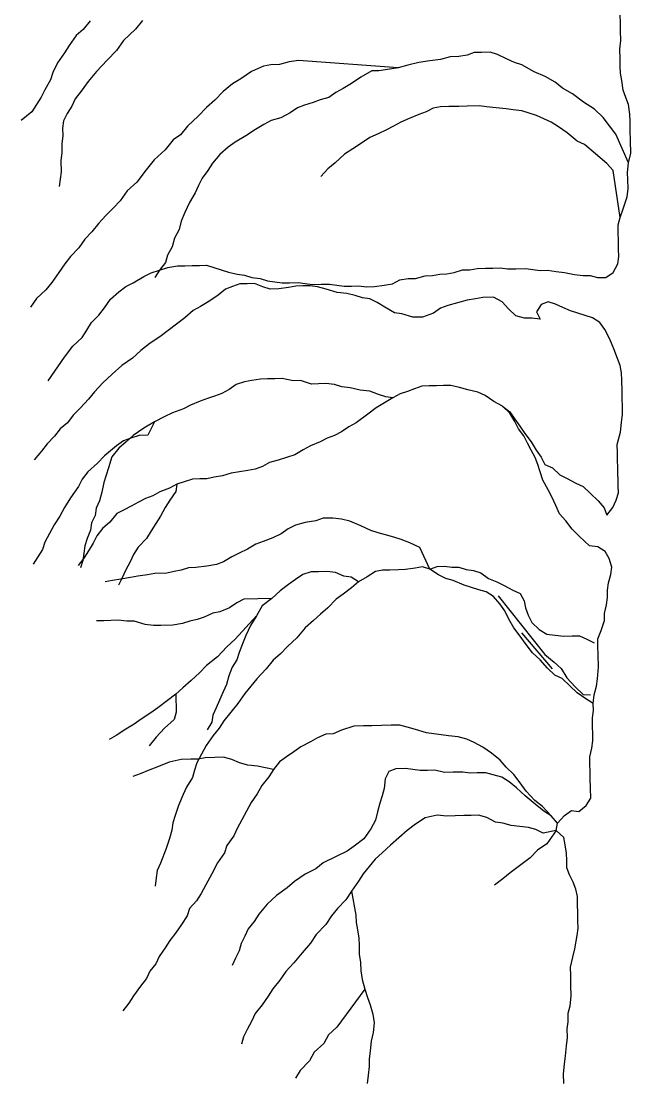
# Model space of a CAD drawing. Header units: metres. Extents: x -2 to 2.7, y 0 to 12.9.
# Drawn here: x -1.958 to 0.289, y 1.97 to 5.877 of the extents above; entities that cross this region are included whole.
import ezdxf

# ---------------------------------------------------------------- set-up
doc = ezdxf.new("R2010")
doc.units = ezdxf.units.M
doc.header["$LTSCALE"] = 0.2

msp = doc.modelspace()

# ---------------------------------------------------------------- linework, layer by layer
for p, q in [((-1.7034, 5.8783), (-1.7294, 5.8464)), ((-1.5111, 5.8785), (-1.5372, 5.8466)), ((0.2506, 5.8722), (0.25, 5.899)), ((0.2514, 5.8409), (0.2506, 5.8722)), ((-1.7557, 5.8234), (-1.7816, 5.787)), ((-1.7294, 5.8464), (-1.7557, 5.8234)), ((-1.5372, 5.8466), (-1.5809, 5.8053)), ((0.2523, 5.8052), (0.2514, 5.8409)), ((-1.7816, 5.787), (-1.7989, 5.7597)), ((-1.5809, 5.8053), (-1.6068, 5.7689)), ((0.2486, 5.7738), (0.2523, 5.8052)), ((-1.7989, 5.7597), (-1.8248, 5.7233)), ((-1.6068, 5.7689), (-1.6417, 5.7323)), ((-0.3767, 5.7452), (-0.4122, 5.7353)), ((-0.3454, 5.7459), (-0.3767, 5.7452)), ((-0.3143, 5.7511), (-0.3454, 5.7459)), ((-0.2877, 5.7607), (-0.3143, 5.7511)), ((-0.2608, 5.7614), (-0.2877, 5.7607)), ((-0.2296, 5.7621), (-0.2608, 5.7614)), ((-0.2025, 5.7539), (-0.2296, 5.7621)), ((-0.1664, 5.7369), (-0.2025, 5.7539)), ((0.2494, 5.738), (0.2486, 5.7738)), ((-1.8248, 5.7233), (-1.8418, 5.6872)), ((-1.6417, 5.7323), (-1.6809, 5.6911)), ((-1.0644, 5.7105), (-1.1087, 5.6916)), ((-1.0377, 5.7157), (-1.0644, 5.7105)), ((-1.0064, 5.7164), (-1.0377, 5.7157)), ((-0.9709, 5.7262), (-1.0064, 5.7164)), ((-0.9353, 5.7316), (-0.9709, 5.7262)), ((-0.568, 5.7047), (-0.9353, 5.7316)), ((-0.568, 5.7047), (-0.5991, 5.6995)), ((-0.5324, 5.7145), (-0.568, 5.7047)), ((-0.4924, 5.7245), (-0.5324, 5.7145)), ((-0.4523, 5.7299), (-0.4924, 5.7245)), ((-0.4122, 5.7353), (-0.4523, 5.7299)), ((-0.1392, 5.7241), (-0.1664, 5.7369)), ((-0.1122, 5.7158), (-0.1392, 5.7241)), ((-0.0669, 5.6901), (-0.1122, 5.7158)), ((0.2501, 5.7112), (0.2494, 5.738)), ((0.2507, 5.6844), (0.2501, 5.7112)), ((-1.8418, 5.6872), (-1.8501, 5.6601)), ((-1.6809, 5.6911), (-1.7114, 5.6546)), ((-1.1087, 5.6916), (-1.1482, 5.6638)), ((-0.7057, 5.6701), (-0.7409, 5.6469)), ((-0.6661, 5.6934), (-0.7057, 5.6701)), ((-0.6393, 5.6941), (-0.6661, 5.6934)), ((-0.5991, 5.6995), (-0.6393, 5.6941)), ((-0.0262, 5.6732), (-0.0669, 5.6901)), ((0.0101, 5.6517), (-0.0262, 5.6732)), ((0.2559, 5.6577), (0.2507, 5.6844)), ((-1.8501, 5.6601), (-1.8716, 5.6238)), ((-1.7114, 5.6546), (-1.7373, 5.6182)), ((-1.1791, 5.6452), (-1.2142, 5.6175)), ((-1.1482, 5.6638), (-1.1791, 5.6452)), ((-0.7718, 5.6282), (-0.7983, 5.6142)), ((-0.7409, 5.6469), (-0.7718, 5.6282)), ((0.0374, 5.63), (0.0101, 5.6517)), ((0.0737, 5.6086), (0.0374, 5.63)), ((0.2612, 5.6221), (0.2559, 5.6577)), ((-1.8843, 5.5967), (-1.9015, 5.5695)), ((-1.8716, 5.6238), (-1.8843, 5.5967)), ((-1.759, 5.5908), (-1.7717, 5.5637)), ((-1.7373, 5.6182), (-1.759, 5.5908)), ((-1.2142, 5.6175), (-1.2447, 5.5854)), ((-0.8246, 5.5957), (-0.8557, 5.586)), ((-0.7983, 5.6142), (-0.8246, 5.5957)), ((0.1147, 5.5783), (0.0737, 5.6086)), ((0.2708, 5.5955), (0.2612, 5.6221)), ((0.2804, 5.5689), (0.2708, 5.5955)), ((-1.9015, 5.5695), (-1.9188, 5.5422)), ((-1.7717, 5.5637), (-1.789, 5.5364)), ((-1.2753, 5.5579), (-1.3058, 5.5258)), ((-1.2447, 5.5854), (-1.2753, 5.5579)), ((-0.94, 5.5571), (-0.9663, 5.5386)), ((-0.9134, 5.5667), (-0.94, 5.5571)), ((-0.8823, 5.5764), (-0.9134, 5.5667)), ((-0.8557, 5.586), (-0.8823, 5.5764)), ((-0.4392, 5.5558), (-0.4656, 5.5418)), ((-0.4125, 5.561), (-0.4392, 5.5558)), ((-0.3812, 5.5617), (-0.4125, 5.561)), ((-0.3454, 5.5626), (-0.3812, 5.5617)), ((-0.3142, 5.5634), (-0.3454, 5.5626)), ((-0.2695, 5.5644), (-0.3142, 5.5634)), ((-0.2426, 5.5606), (-0.2695, 5.5644)), ((-0.2067, 5.557), (-0.2426, 5.5606)), ((-0.1708, 5.5534), (-0.2067, 5.557)), ((-0.1439, 5.5496), (-0.1708, 5.5534)), ((-0.1125, 5.5459), (-0.1439, 5.5496)), ((0.1556, 5.5524), (0.1147, 5.5783)), ((0.1876, 5.5219), (0.1556, 5.5524)), ((0.2857, 5.5332), (0.2804, 5.5689)), ((-1.9188, 5.5422), (-1.9582, 5.51)), ((-1.8017, 5.5093), (-1.8055, 5.4824)), ((-1.789, 5.5364), (-1.8017, 5.5093)), ((-1.3058, 5.5258), (-1.3452, 5.4891)), ((-1.0372, 5.51), (-1.0637, 5.4959)), ((-1.0016, 5.5198), (-1.0372, 5.51)), ((-0.9663, 5.5386), (-1.0016, 5.5198)), ((-0.5277, 5.5179), (-0.5586, 5.5038)), ((-0.4922, 5.5322), (-0.5277, 5.5179)), ((-0.4656, 5.5418), (-0.4922, 5.5322)), ((-0.0855, 5.5376), (-0.1125, 5.5459)), ((-0.0585, 5.5293), (-0.0855, 5.5376)), ((-0.0313, 5.5166), (-0.0585, 5.5293)), ((-0.0042, 5.5038), (-0.0313, 5.5166)), ((0.2107, 5.4912), (0.1876, 5.5219)), ((0.2864, 5.5064), (0.2857, 5.5332)), ((-1.8055, 5.4824), (-1.8049, 5.4556)), ((-1.3452, 5.4891), (-1.3712, 5.4572)), ((-1.0945, 5.4773), (-1.1297, 5.4541)), ((-1.0637, 5.4959), (-1.0945, 5.4773)), ((-0.6116, 5.4756), (-0.6425, 5.4615)), ((-0.5851, 5.4897), (-0.6116, 5.4756)), ((-0.5586, 5.5038), (-0.5851, 5.4897)), ((0.023, 5.4866), (-0.0042, 5.5038)), ((0.0549, 5.465), (0.023, 5.4866)), ((0.2338, 5.4604), (0.2107, 5.4912)), ((0.2871, 5.4751), (0.2864, 5.5064)), ((0.2881, 5.4349), (0.2871, 5.4751)), ((-1.8049, 5.4556), (-1.8086, 5.4242)), ((-1.3976, 5.4386), (-1.428, 5.4021)), ((-1.3712, 5.4572), (-1.3976, 5.4386)), ((-1.1694, 5.4308), (-1.1958, 5.4123)), ((-1.1297, 5.4541), (-1.1694, 5.4308)), ((-0.6735, 5.4473), (-0.6999, 5.4288)), ((-0.6425, 5.4615), (-0.6735, 5.4473)), ((0.0914, 5.4346), (0.0549, 5.465)), ((0.1185, 5.4219), (0.0914, 5.4346)), ((0.2811, 5.3543), (0.2338, 5.4604)), ((0.2892, 5.3902), (0.2881, 5.4349)), ((-1.8078, 5.3929), (-1.8115, 5.3615)), ((-1.8086, 5.4242), (-1.8078, 5.3929)), ((-1.428, 5.4021), (-1.4674, 5.3654)), ((-1.1958, 5.4123), (-1.2264, 5.3847)), ((-0.7351, 5.4056), (-0.7659, 5.3869)), ((-0.6999, 5.4288), (-0.7351, 5.4056)), ((0.1596, 5.3871), (0.1185, 5.4219)), ((-1.8115, 5.3615), (-1.8106, 5.3213)), ((-1.4674, 5.3654), (-1.4978, 5.3289)), ((-1.2524, 5.3528), (-1.2697, 5.3255)), ((-1.2264, 5.3847), (-1.2524, 5.3528)), ((-0.8009, 5.3548), (-0.8272, 5.3318)), ((-0.7659, 5.3869), (-0.8009, 5.3548)), ((0.2007, 5.3523), (0.1596, 5.3871)), ((0.2237, 5.3261), (0.2007, 5.3523)), ((0.2775, 5.3184), (0.2811, 5.3543)), ((0.2811, 5.3543), (0.2892, 5.3902)), ((-1.8106, 5.3213), (-1.8144, 5.2944)), ((-1.4978, 5.3289), (-1.5324, 5.2833)), ((-1.2697, 5.3255), (-1.2913, 5.2982)), ((-0.8272, 5.3318), (-0.8533, 5.3043)), ((0.2503, 5.1523), (0.2237, 5.3261)), ((0.2782, 5.2916), (0.2775, 5.3184)), ((-1.8144, 5.2944), (-1.8182, 5.2675)), ((-1.5324, 5.2833), (-1.5674, 5.2512)), ((-1.2913, 5.2982), (-1.3041, 5.271)), ((0.2789, 5.2603), (0.2782, 5.2916)), ((-1.5674, 5.2512), (-1.5934, 5.2148)), ((-1.3169, 5.2439), (-1.3383, 5.2076)), ((-1.3041, 5.271), (-1.3169, 5.2439)), ((0.2752, 5.2289), (0.2789, 5.2603)), ((-1.5934, 5.2148), (-1.6195, 5.1873)), ((-1.3383, 5.2076), (-1.3553, 5.1714)), ((0.2628, 5.1884), (0.2752, 5.2289)), ((-1.6457, 5.1599), (-1.6718, 5.1324)), ((-1.6195, 5.1873), (-1.6457, 5.1599)), ((-1.3553, 5.1714), (-1.368, 5.1398)), ((0.2503, 5.1523), (0.2628, 5.1884)), ((-1.6718, 5.1324), (-1.6979, 5.1005)), ((-1.368, 5.1398), (-1.3762, 5.1083)), ((0.242, 5.1253), (0.2503, 5.1523)), ((0.2426, 5.0985), (0.242, 5.1253)), ((-1.6979, 5.1005), (-1.724, 5.073)), ((-1.3762, 5.1083), (-1.3933, 5.0766)), ((0.2434, 5.0672), (0.2426, 5.0985)), ((-1.7456, 5.0412), (-1.7761, 5.0092)), ((-1.724, 5.073), (-1.7456, 5.0412)), ((-1.4014, 5.0451), (-1.4186, 5.0134)), ((-1.3933, 5.0766), (-1.4014, 5.0451)), ((0.2441, 5.0359), (0.2434, 5.0672)), ((-1.7761, 5.0092), (-1.7978, 4.9818)), ((-1.4186, 5.0134), (-1.4268, 4.9864)), ((0.241, 4.9822), (0.2448, 5.0091)), ((0.2448, 5.0091), (0.2441, 5.0359)), ((-1.7978, 4.9818), (-1.8194, 4.95)), ((-1.4268, 4.9864), (-1.4485, 4.959)), ((-1.4485, 4.959), (-1.4175, 4.9687)), ((-1.4175, 4.9687), (-1.3818, 4.974)), ((-1.3818, 4.974), (-1.355, 4.9747)), ((-1.355, 4.9747), (-1.3282, 4.9753)), ((-1.3282, 4.9753), (-1.3014, 4.976)), ((-1.3014, 4.976), (-1.2746, 4.9766)), ((-1.2746, 4.9766), (-1.2476, 4.9684)), ((-1.2476, 4.9684), (-1.2205, 4.9601)), ((-0.304, 4.96), (-0.2772, 4.9651)), ((-0.2772, 4.9651), (-0.246, 4.9659)), ((-0.246, 4.9659), (-0.2192, 4.9665)), ((-0.2192, 4.9665), (-0.1923, 4.9672)), ((-0.1923, 4.9672), (-0.1654, 4.9634)), ((-0.1654, 4.9634), (-0.1342, 4.9641)), ((-0.1342, 4.9641), (-0.0984, 4.965)), ((-0.0984, 4.965), (-0.0715, 4.9612)), ((0.2239, 4.9505), (0.241, 4.9822)), ((-1.8194, 4.95), (-1.8454, 4.9136)), ((-1.5458, 4.9119), (-1.5061, 4.9352)), ((-1.5061, 4.9352), (-1.4796, 4.9493)), ((-1.4796, 4.9493), (-1.4485, 4.959)), ((-1.4485, 4.959), (-1.4658, 4.9318)), ((-1.2205, 4.9601), (-1.1935, 4.9518)), ((-1.1935, 4.9518), (-1.162, 4.9436)), ((-1.162, 4.9436), (-1.1351, 4.9398)), ((-1.1351, 4.9398), (-1.1081, 4.9315)), ((-1.1081, 4.9315), (-1.0767, 4.9278)), ((-1.0767, 4.9278), (-1.0496, 4.9195)), ((-0.5624, 4.9224), (-0.5312, 4.9277)), ((-0.5312, 4.9277), (-0.5044, 4.9283)), ((-0.5044, 4.9283), (-0.4689, 4.9381)), ((-0.4689, 4.9381), (-0.442, 4.9388)), ((-0.442, 4.9388), (-0.4153, 4.9439)), ((-0.4153, 4.9439), (-0.3885, 4.9445)), ((-0.3885, 4.9445), (-0.3618, 4.9497)), ((-0.3618, 4.9497), (-0.3308, 4.9594)), ((-0.3308, 4.9594), (-0.304, 4.96)), ((-0.0715, 4.9612), (-0.0446, 4.9574)), ((-0.0446, 4.9574), (-0.0178, 4.958)), ((-0.0178, 4.958), (0.0136, 4.9543)), ((0.0136, 4.9543), (0.045, 4.9506)), ((0.045, 4.9506), (0.081, 4.9425)), ((0.081, 4.9425), (0.1124, 4.9388)), ((0.1124, 4.9388), (0.1392, 4.9395)), ((0.1392, 4.9395), (0.1662, 4.9312)), ((0.1662, 4.9312), (0.1975, 4.932)), ((0.1975, 4.932), (0.2239, 4.9505)), ((-1.867, 4.8862), (-1.902, 4.8541)), ((-1.8454, 4.9136), (-1.867, 4.8862)), ((-1.5986, 4.8793), (-1.5722, 4.8979)), ((-1.5722, 4.8979), (-1.5458, 4.9119)), ((-1.2054, 4.8889), (-1.2317, 4.8659)), ((-1.1788, 4.8985), (-1.2054, 4.8889)), ((-1.1522, 4.9081), (-1.1788, 4.8985)), ((-1.1254, 4.9087), (-1.1522, 4.9081)), ((-1.0986, 4.9094), (-1.1254, 4.9087)), ((-1.067, 4.8967), (-1.0986, 4.9094)), ((-1.0399, 4.8885), (-1.067, 4.8967)), ((-1.0496, 4.9195), (-1.0227, 4.9157)), ((-1.0087, 4.8892), (-1.0399, 4.8885)), ((-1.0227, 4.9157), (-0.9958, 4.9119)), ((-0.973, 4.8946), (-1.0087, 4.8892)), ((-0.9958, 4.9119), (-0.969, 4.9125)), ((-0.9463, 4.8997), (-0.973, 4.8946)), ((-0.969, 4.9125), (-0.9377, 4.9133)), ((-0.9195, 4.9003), (-0.9463, 4.8997)), ((-0.9377, 4.9133), (-0.9108, 4.9095)), ((-0.8927, 4.901), (-0.9195, 4.9003)), ((-0.9108, 4.9095), (-0.8839, 4.9057)), ((-0.8658, 4.8972), (-0.8927, 4.901)), ((-0.8839, 4.9057), (-0.8526, 4.9064)), ((-0.8343, 4.889), (-0.8658, 4.8972)), ((-0.8526, 4.9064), (-0.8213, 4.9072)), ((-0.7937, 4.8766), (-0.8343, 4.889)), ((-0.8213, 4.9072), (-0.7944, 4.9034)), ((-0.7944, 4.9034), (-0.7675, 4.8996)), ((-0.7675, 4.8996), (-0.7407, 4.9002)), ((-0.7407, 4.9002), (-0.7139, 4.9009)), ((-0.7139, 4.9009), (-0.6869, 4.897)), ((-0.6869, 4.897), (-0.6557, 4.8978)), ((-0.6557, 4.8978), (-0.62, 4.9031)), ((-0.62, 4.9031), (-0.5888, 4.9084)), ((-0.5888, 4.9084), (-0.5624, 4.9224)), ((-1.902, 4.8541), (-1.9236, 4.8223)), ((-1.6508, 4.8199), (-1.6292, 4.8518)), ((-1.6292, 4.8518), (-1.5986, 4.8793)), ((-1.2317, 4.8659), (-1.2669, 4.8427)), ((-0.7579, 4.873), (-0.7937, 4.8766)), ((-0.7264, 4.8648), (-0.7579, 4.873)), ((-0.6994, 4.8565), (-0.7264, 4.8648)), ((-0.6724, 4.8527), (-0.6994, 4.8565)), ((-0.6453, 4.8399), (-0.6724, 4.8527)), ((-0.3146, 4.848), (-0.3502, 4.8382)), ((-0.2835, 4.8532), (-0.3146, 4.848)), ((-0.2568, 4.8583), (-0.2835, 4.8532)), ((-0.2166, 4.8593), (-0.2568, 4.8583)), ((-0.1848, 4.8422), (-0.2166, 4.8593)), ((-1.6725, 4.7926), (-1.6508, 4.8199)), ((-1.3242, 4.81), (-1.3548, 4.7824)), ((-1.2977, 4.8241), (-1.3242, 4.81)), ((-1.2669, 4.8427), (-1.2977, 4.8241)), ((-0.6181, 4.8227), (-0.6453, 4.8399)), ((-0.5818, 4.8012), (-0.6181, 4.8227)), ((-0.4123, 4.8188), (-0.4387, 4.8002)), ((-0.3857, 4.8284), (-0.4123, 4.8188)), ((-0.3502, 4.8382), (-0.3857, 4.8284)), ((-0.1618, 4.8159), (-0.1848, 4.8422)), ((-0.1344, 4.7898), (-0.1618, 4.8159)), ((-0.0415, 4.8323), (-0.0587, 4.805)), ((-0.0149, 4.8418), (-0.0415, 4.8323)), ((0.0121, 4.8336), (-0.0149, 4.8418)), ((0.0392, 4.8208), (0.0121, 4.8336)), ((0.0664, 4.8081), (0.0392, 4.8208)), ((0.0934, 4.7998), (0.0664, 4.8081)), ((-1.6987, 4.7651), (-1.6725, 4.7926)), ((-1.3548, 4.7824), (-1.3856, 4.7593)), ((-0.5549, 4.7974), (-0.5818, 4.8012)), ((-0.5143, 4.785), (-0.5549, 4.7974)), ((-0.4786, 4.7859), (-0.5143, 4.785)), ((-0.4387, 4.8002), (-0.4786, 4.7859)), ((-0.1029, 4.7816), (-0.1344, 4.7898)), ((-0.0761, 4.7822), (-0.1029, 4.7816)), ((-0.0447, 4.7785), (-0.0761, 4.7822)), ((-0.0587, 4.805), (-0.0447, 4.7785)), ((0.1204, 4.7915), (0.0934, 4.7998)), ((0.1475, 4.7832), (0.1204, 4.7915)), ((0.1747, 4.766), (0.1475, 4.7832)), ((-1.7331, 4.7106), (-1.7159, 4.7379)), ((-1.7159, 4.7379), (-1.6987, 4.7651)), ((-1.4163, 4.7362), (-1.447, 4.7131)), ((-1.3856, 4.7593), (-1.4163, 4.7362)), ((0.1932, 4.7396), (0.1747, 4.766)), ((0.212, 4.7043), (0.1932, 4.7396)), ((-1.7681, 4.6785), (-1.7331, 4.7106)), ((-1.4822, 4.6899), (-1.5173, 4.6622)), ((-1.447, 4.7131), (-1.4822, 4.6899)), ((0.2262, 4.6689), (0.212, 4.7043)), ((-1.7984, 4.6375), (-1.7681, 4.6785)), ((-1.5173, 4.6622), (-1.5479, 4.6347)), ((0.2405, 4.6334), (0.2262, 4.6689)), ((-1.8589, 4.5511), (-1.7984, 4.6375)), ((-1.5479, 4.6347), (-1.5875, 4.6069)), ((0.2501, 4.6069), (0.2405, 4.6334)), ((-1.6225, 4.5747), (-1.6575, 4.5426)), ((-1.5875, 4.6069), (-1.6225, 4.5747)), ((0.2552, 4.5802), (0.2501, 4.6069)), ((0.2559, 4.5533), (0.2552, 4.5802)), ((-1.6575, 4.5426), (-1.688, 4.5105)), ((-1.1655, 4.5367), (-1.1919, 4.5181)), ((-1.1345, 4.5464), (-1.1655, 4.5367)), ((-1.1078, 4.5515), (-1.1345, 4.5464)), ((-1.0766, 4.5567), (-1.1078, 4.5515)), ((-1.0498, 4.5574), (-1.0766, 4.5567)), ((-1.023, 4.558), (-1.0498, 4.5574)), ((-0.9962, 4.5587), (-1.023, 4.558)), ((-0.9557, 4.5507), (-0.9962, 4.5587)), ((-0.9289, 4.5514), (-0.9557, 4.5507)), ((-0.8884, 4.5389), (-0.9289, 4.5514)), ((-0.8616, 4.5396), (-0.8884, 4.5389)), ((-0.8347, 4.5402), (-0.8616, 4.5396)), ((-0.8034, 4.5365), (-0.8347, 4.5402)), ((-0.7763, 4.5282), (-0.8034, 4.5365)), ((-0.4277, 4.5322), (-0.4545, 4.5316)), ((-0.4009, 4.5329), (-0.4277, 4.5322)), ((-0.3741, 4.5335), (-0.4009, 4.5329)), ((-0.3426, 4.5254), (-0.3741, 4.5335)), ((0.2569, 4.5131), (0.2559, 4.5533)), ((-1.688, 4.5105), (-1.7097, 4.4832)), ((-1.245, 4.4945), (-1.2716, 4.4849)), ((-1.2184, 4.5041), (-1.245, 4.4945)), ((-1.1919, 4.5181), (-1.2184, 4.5041)), ((-0.7449, 4.5245), (-0.7763, 4.5282)), ((-0.709, 4.5165), (-0.7449, 4.5245)), ((-0.6731, 4.5129), (-0.709, 4.5165)), ((-0.6415, 4.5002), (-0.6731, 4.5129)), ((-0.6145, 4.4919), (-0.6415, 4.5002)), ((-0.5611, 4.5022), (-0.5876, 4.4881)), ((-0.5345, 4.5118), (-0.5611, 4.5022)), ((-0.5079, 4.5214), (-0.5345, 4.5118)), ((-0.4813, 4.5309), (-0.5079, 4.5214)), ((-0.4545, 4.5316), (-0.4813, 4.5309)), ((-0.3111, 4.5172), (-0.3426, 4.5254)), ((-0.2751, 4.5091), (-0.3111, 4.5172)), ((-0.248, 4.4964), (-0.2751, 4.5091)), ((-0.2161, 4.4748), (-0.248, 4.4964)), ((0.2575, 4.4863), (0.2569, 4.5131)), ((-1.7097, 4.4832), (-1.7402, 4.4511)), ((-1.3336, 4.461), (-1.3601, 4.447)), ((-1.2982, 4.4753), (-1.3336, 4.461)), ((-1.2716, 4.4849), (-1.2982, 4.4753)), ((-0.6184, 4.4695), (-0.6493, 4.4508)), ((-0.5876, 4.4881), (-0.6184, 4.4695)), ((-0.5876, 4.4881), (-0.6145, 4.4919)), ((-0.1844, 4.4577), (-0.2161, 4.4748)), ((-0.1844, 4.4577), (-0.1571, 4.436)), ((-0.157, 4.4315), (-0.1844, 4.4577)), ((0.2583, 4.455), (0.2575, 4.4863)), ((0.2589, 4.4282), (0.2583, 4.455)), ((-1.7664, 4.4237), (-1.7881, 4.3963)), ((-1.7402, 4.4511), (-1.7664, 4.4237)), ((-1.4309, 4.4184), (-1.4662, 4.3997)), ((-1.4, 4.4326), (-1.4309, 4.4184)), ((-1.3601, 4.447), (-1.4, 4.4326)), ((-0.68, 4.4277), (-0.7239, 4.3954)), ((-0.6493, 4.4508), (-0.68, 4.4277)), ((-0.1571, 4.436), (-0.1385, 4.4096)), ((-0.1383, 4.4007), (-0.157, 4.4315)), ((0.2552, 4.3968), (0.2589, 4.4282)), ((-1.7881, 4.3963), (-1.8143, 4.3733)), ((-1.5059, 4.3764), (-1.5455, 4.3486)), ((-1.4662, 4.3997), (-1.5059, 4.3764)), ((-1.4662, 4.3997), (-1.4918, 4.3499)), ((-0.7504, 4.3813), (-0.7768, 4.3628)), ((-0.7239, 4.3954), (-0.7504, 4.3813)), ((-0.1385, 4.4096), (-0.12, 4.3832)), ((-0.1243, 4.3742), (-0.1383, 4.4007)), ((-0.12, 4.3832), (-0.1015, 4.3569)), ((0.2516, 4.361), (0.2552, 4.3968)), ((-1.836, 4.346), (-1.8622, 4.3185)), ((-1.8143, 4.3733), (-1.836, 4.346)), ((-1.5542, 4.3394), (-1.5808, 4.3298)), ((-1.5455, 4.3486), (-1.5717, 4.3256)), ((-1.5231, 4.3491), (-1.5542, 4.3394)), ((-1.4918, 4.3499), (-1.5231, 4.3491)), ((-0.8299, 4.3391), (-0.8563, 4.3251)), ((-0.8033, 4.3487), (-0.8299, 4.3391)), ((-0.7768, 4.3628), (-0.8033, 4.3487)), ((-0.1057, 4.3478), (-0.1243, 4.3742)), ((-0.0917, 4.3213), (-0.1057, 4.3478)), ((-0.1015, 4.3569), (-0.0784, 4.3261)), ((0.2393, 4.316), (0.2516, 4.361)), ((-1.8622, 4.3185), (-1.8839, 4.2912)), ((-1.6072, 4.3113), (-1.651, 4.2745)), ((-1.598, 4.3026), (-1.624, 4.2706)), ((-1.5808, 4.3298), (-1.6072, 4.3113)), ((-1.5717, 4.3256), (-1.598, 4.3026)), ((-0.8918, 4.3108), (-0.9182, 4.2968)), ((-0.8563, 4.3251), (-0.8918, 4.3108)), ((-0.0776, 4.2948), (-0.0917, 4.3213)), ((-0.0784, 4.3261), (-0.0598, 4.2953)), ((0.2401, 4.2847), (0.2393, 4.316)), ((-1.8839, 4.2912), (-1.9099, 4.2592)), ((-1.651, 4.2745), (-1.6771, 4.247)), ((-1.624, 4.2706), (-1.6365, 4.2301)), ((-1.0112, 4.2587), (-1.0423, 4.249)), ((-0.9802, 4.2684), (-1.0112, 4.2587)), ((-0.9491, 4.2781), (-0.9802, 4.2684)), ((-0.9182, 4.2968), (-0.9491, 4.2781)), ((-0.0636, 4.2684), (-0.0776, 4.2948)), ((-0.054, 4.2418), (-0.0636, 4.2684)), ((-0.0598, 4.2953), (-0.0412, 4.2689)), ((-0.0412, 4.2689), (-0.0272, 4.2424)), ((0.2407, 4.2579), (0.2401, 4.2847)), ((-1.6771, 4.247), (-1.7121, 4.2149)), ((-1.6365, 4.2301), (-1.6448, 4.2031)), ((-1.1221, 4.2203), (-1.1532, 4.215)), ((-1.0954, 4.2254), (-1.1221, 4.2203)), ((-1.0688, 4.235), (-1.0954, 4.2254)), ((-1.0423, 4.249), (-1.0688, 4.235)), ((-0.0444, 4.2152), (-0.054, 4.2418)), ((-0.0272, 4.2424), (0, 4.2297)), ((0, 4.2297), (0.0274, 4.2035)), ((0.2414, 4.2311), (0.2407, 4.2579)), ((0.243, 4.164), (0.2414, 4.2311)), ((-1.7338, 4.1875), (-1.7466, 4.1604)), ((-1.7121, 4.2149), (-1.7338, 4.1875)), ((-1.6448, 4.2031), (-1.653, 4.176)), ((-1.327, 4.1885), (-1.358, 4.1788)), ((-1.3001, 4.1891), (-1.327, 4.1885)), ((-1.2733, 4.1898), (-1.3001, 4.1891)), ((-1.2466, 4.1949), (-1.2733, 4.1898)), ((-1.2155, 4.2001), (-1.2466, 4.1949)), ((-1.1844, 4.2098), (-1.2155, 4.2001)), ((-1.1532, 4.215), (-1.1844, 4.2098)), ((-0.0347, 4.1841), (-0.0444, 4.2152)), ((-0.016, 4.1488), (-0.0347, 4.1841)), ((0.0274, 4.2035), (0.0546, 4.1908)), ((0.0546, 4.1908), (0.0863, 4.1736)), ((-1.7466, 4.1604), (-1.7769, 4.1194)), ((-1.653, 4.176), (-1.6611, 4.1401)), ((-1.4111, 4.1551), (-1.4465, 4.1408)), ((-1.3846, 4.1692), (-1.4111, 4.1551)), ((-1.3884, 4.1422), (-1.41, 4.1104)), ((-1.3846, 4.1692), (-1.3884, 4.1422)), ((-1.358, 4.1788), (-1.3846, 4.1692)), ((-0.0019, 4.1223), (-0.016, 4.1488)), ((0.0863, 4.1736), (0.1134, 4.1609)), ((0.1134, 4.1609), (0.1409, 4.1347)), ((0.2437, 4.1372), (0.243, 4.164)), ((-1.7769, 4.1194), (-1.7983, 4.0831)), ((-1.6693, 4.1086), (-1.682, 4.0815)), ((-1.6611, 4.1401), (-1.6693, 4.1086)), ((-1.5261, 4.1031), (-1.5526, 4.0891)), ((-1.4996, 4.1172), (-1.5261, 4.1031)), ((-1.473, 4.1268), (-1.4996, 4.1172)), ((-1.4465, 4.1408), (-1.473, 4.1268)), ((-1.41, 4.1104), (-1.4272, 4.0832)), ((0.0123, 4.0914), (-0.0019, 4.1223)), ((0.1409, 4.1347), (0.1683, 4.1086)), ((0.1683, 4.1086), (0.1913, 4.0823)), ((0.2226, 4.0831), (0.2354, 4.1102)), ((0.2354, 4.1102), (0.2437, 4.1372)), ((-1.7983, 4.0831), (-1.8154, 4.0514)), ((-1.682, 4.0815), (-1.6859, 4.0545)), ((-1.579, 4.075), (-1.6055, 4.061)), ((-1.5526, 4.0891), (-1.579, 4.075)), ((-1.4272, 4.0832), (-1.4443, 4.0515)), ((0.0264, 4.0604), (0.0123, 4.0914)), ((0.1913, 4.0823), (0.2009, 4.0557)), ((0.2009, 4.0557), (0.2226, 4.0831)), ((-1.8154, 4.0514), (-1.837, 4.0196)), ((-1.6986, 4.0274), (-1.7024, 4.0005)), ((-1.6859, 4.0545), (-1.6986, 4.0274)), ((-1.6316, 4.029), (-1.6579, 4.006)), ((-1.6055, 4.061), (-1.6316, 4.029)), ((-1.4616, 4.0242), (-1.4788, 3.997)), ((-1.4443, 4.0515), (-1.4616, 4.0242)), ((-0.9117, 4.0286), (-0.9473, 4.0188)), ((-0.8716, 4.0341), (-0.9117, 4.0286)), ((-0.845, 4.0437), (-0.8716, 4.0341)), ((-0.8093, 4.0446), (-0.845, 4.0437)), ((-0.7779, 4.0408), (-0.8093, 4.0446)), ((-0.7464, 4.0327), (-0.7779, 4.0408)), ((-0.7057, 4.0158), (-0.7464, 4.0327)), ((0.0494, 4.0341), (0.0264, 4.0604)), ((0.0725, 4.0034), (0.0494, 4.0341)), ((-1.8541, 3.9878), (-1.8713, 3.9561)), ((-1.837, 4.0196), (-1.8541, 3.9878)), ((-1.7024, 4.0005), (-1.7151, 3.9689)), ((-1.6579, 4.006), (-1.6795, 3.9787)), ((-1.4788, 3.997), (-1.496, 3.9697)), ((-1.0001, 3.9863), (-1.0311, 3.9721)), ((-0.9737, 4.0048), (-1.0001, 3.9863)), ((-0.9473, 4.0188), (-0.9737, 4.0048)), ((-0.6696, 3.9988), (-0.7057, 4.0158)), ((-0.6425, 3.9905), (-0.6696, 3.9988)), ((-0.6155, 3.9822), (-0.6425, 3.9905)), ((0.1, 3.9772), (0.0725, 4.0034)), ((-1.8713, 3.9561), (-1.8795, 3.9291)), ((-1.7151, 3.9689), (-1.7234, 3.9418)), ((-1.6923, 3.9515), (-1.7095, 3.9243)), ((-1.6795, 3.9787), (-1.6923, 3.9515)), ((-1.496, 3.9697), (-1.5265, 3.9377)), ((-1.0931, 3.9482), (-1.1239, 3.9296)), ((-1.0665, 3.9578), (-1.0931, 3.9482)), ((-1.0311, 3.9721), (-1.0665, 3.9578)), ((-0.584, 3.974), (-0.6155, 3.9822)), ((-0.557, 3.9657), (-0.584, 3.974)), ((-0.5254, 3.9531), (-0.557, 3.9657)), ((-0.4892, 3.9361), (-0.5254, 3.9531)), ((0.1366, 3.9424), (0.1, 3.9772)), ((-1.8795, 3.9291), (-1.8968, 3.9019)), ((-1.7272, 3.9149), (-1.731, 3.888)), ((-1.7234, 3.9418), (-1.7272, 3.9149)), ((-1.7095, 3.9243), (-1.7267, 3.897)), ((-1.5437, 3.9104), (-1.5565, 3.8833)), ((-1.5265, 3.9377), (-1.5437, 3.9104)), ((-1.1549, 3.9154), (-1.1814, 3.9014)), ((-1.1239, 3.9296), (-1.1549, 3.9154)), ((-0.4515, 3.8565), (-0.4892, 3.9361)), ((0.168, 3.9387), (0.1366, 3.9424)), ((0.1952, 3.9214), (0.168, 3.9387)), ((0.2093, 3.895), (0.1952, 3.9214)), ((-1.8968, 3.9019), (-1.914, 3.8746)), ((-1.7267, 3.897), (-1.7484, 3.8697)), ((-1.731, 3.888), (-1.7393, 3.861)), ((-1.5565, 3.8833), (-1.5736, 3.8516)), ((-1.2744, 3.8678), (-1.3146, 3.8624)), ((-1.2388, 3.8731), (-1.2744, 3.8678)), ((-1.2122, 3.8827), (-1.2388, 3.8731)), ((-1.1814, 3.9014), (-1.2122, 3.8827)), ((0.219, 3.8639), (0.2093, 3.895)), ((-1.5736, 3.8516), (-1.5864, 3.8245)), ((-1.5284, 3.8303), (-1.5551, 3.8252)), ((-1.4927, 3.8357), (-1.5284, 3.8303)), ((-1.466, 3.8408), (-1.4927, 3.8357)), ((-1.4214, 3.8419), (-1.466, 3.8408)), ((-1.3947, 3.847), (-1.4214, 3.8419)), ((-1.368, 3.8521), (-1.3947, 3.847)), ((-1.3414, 3.8617), (-1.368, 3.8521)), ((-1.3146, 3.8624), (-1.3414, 3.8617)), ((-0.9205, 3.8362), (-0.9468, 3.8177)), ((-0.8894, 3.8459), (-0.9205, 3.8362)), ((-0.8626, 3.8465), (-0.8894, 3.8459)), ((-0.8313, 3.8473), (-0.8626, 3.8465)), ((-0.7999, 3.8436), (-0.8313, 3.8473)), ((-0.7683, 3.8309), (-0.7999, 3.8436)), ((-0.7414, 3.8271), (-0.7683, 3.8309)), ((-0.6525, 3.8472), (-0.6833, 3.8285)), ((-0.6258, 3.8523), (-0.6525, 3.8472)), ((-0.5989, 3.8529), (-0.6258, 3.8523)), ((-0.5677, 3.8537), (-0.5989, 3.8529)), ((-0.5409, 3.8544), (-0.5677, 3.8537)), ((-0.5052, 3.8597), (-0.5409, 3.8544)), ((-0.4785, 3.8648), (-0.5052, 3.8597)), ((-0.4515, 3.8565), (-0.4785, 3.8648)), ((-0.4515, 3.8565), (-0.4249, 3.8661)), ((-0.4197, 3.8349), (-0.4515, 3.8565)), ((-0.4249, 3.8661), (-0.3981, 3.8668)), ((-0.3925, 3.8222), (-0.4197, 3.8349)), ((-0.3981, 3.8668), (-0.3712, 3.863)), ((-0.3712, 3.863), (-0.3444, 3.8636)), ((-0.3444, 3.8636), (-0.3173, 3.8553)), ((-0.3173, 3.8553), (-0.2904, 3.8515)), ((-0.2904, 3.8515), (-0.2634, 3.8432)), ((-0.2634, 3.8432), (-0.236, 3.8215)), ((0.207, 3.8055), (0.2152, 3.837)), ((0.2152, 3.837), (0.219, 3.8639)), ((-1.6219, 3.8146), (-1.6486, 3.8095)), ((-1.5907, 3.8199), (-1.6219, 3.8146)), ((-1.5864, 3.8245), (-1.5991, 3.7973)), ((-1.5551, 3.8252), (-1.5907, 3.8199)), ((-0.9732, 3.7991), (-1.0039, 3.776)), ((-0.9468, 3.8177), (-0.9732, 3.7991)), ((-0.7141, 3.8099), (-0.7414, 3.8271)), ((-0.7141, 3.8099), (-0.7404, 3.7869)), ((-0.6833, 3.8285), (-0.7141, 3.8099)), ((-0.3655, 3.8139), (-0.3925, 3.8222)), ((-0.3248, 3.797), (-0.3655, 3.8139)), ((-0.2978, 3.7887), (-0.3248, 3.797)), ((-0.236, 3.8215), (-0.2044, 3.8089)), ((-0.2044, 3.8089), (-0.1773, 3.7961)), ((-0.1773, 3.7961), (-0.1456, 3.779)), ((0.2032, 3.7786), (0.207, 3.8055)), ((-1.0039, 3.776), (-1.0346, 3.7485)), ((-0.7712, 3.7638), (-0.7975, 3.7453)), ((-0.7404, 3.7869), (-0.7712, 3.7638)), ((-0.2708, 3.7804), (-0.2978, 3.7887)), ((-0.2438, 3.7722), (-0.2708, 3.7804)), ((-0.2165, 3.7549), (-0.2438, 3.7722)), ((-0.1935, 3.7287), (-0.2165, 3.7549)), ((-0.2003, 3.7579), (-0.0273, 3.5419)), ((-0.1456, 3.779), (-0.1184, 3.7663)), ((-0.1184, 3.7663), (-0.1044, 3.7398)), ((0.2, 3.7248), (0.2038, 3.7517)), ((0.2038, 3.7517), (0.2032, 3.7786)), ((-1.1902, 3.7134), (-1.2256, 3.6991)), ((-1.1638, 3.7319), (-1.1902, 3.7134)), ((-1.1373, 3.746), (-1.1638, 3.7319)), ((-1.0346, 3.7485), (-1.1373, 3.746)), ((-1.0697, 3.7208), (-1.0911, 3.6845)), ((-1.0346, 3.7485), (-1.0697, 3.7208)), ((-0.828, 3.7132), (-0.8543, 3.6902)), ((-0.7975, 3.7453), (-0.828, 3.7132)), ((-0.175, 3.7023), (-0.1935, 3.7287)), ((-0.1044, 3.7398), (-0.0993, 3.7131)), ((-0.0993, 3.7131), (-0.0897, 3.6865)), ((0.1919, 3.6933), (0.2, 3.7248)), ((-1.2833, 3.6798), (-1.3099, 3.6702)), ((-1.2523, 3.694), (-1.2833, 3.6798)), ((-1.2256, 3.6991), (-1.2523, 3.694)), ((-1.0911, 3.6845), (-1.1695, 3.5976)), ((-1.0911, 3.6845), (-1.1126, 3.6482)), ((-0.8543, 3.6902), (-0.8806, 3.6672)), ((-0.1608, 3.6713), (-0.175, 3.7023)), ((-0.0897, 3.6865), (-0.0756, 3.66)), ((0.1925, 3.6665), (0.1919, 3.6933)), ((-1.6541, 3.6663), (-1.6809, 3.6657)), ((-1.6272, 3.667), (-1.6541, 3.6663)), ((-1.6004, 3.6676), (-1.6272, 3.667)), ((-1.569, 3.6639), (-1.6004, 3.6676)), ((-1.5422, 3.6646), (-1.569, 3.6639)), ((-1.5017, 3.6521), (-1.5422, 3.6646)), ((-1.4703, 3.6484), (-1.5017, 3.6521)), ((-1.4435, 3.6491), (-1.4703, 3.6484)), ((-1.3988, 3.6502), (-1.4435, 3.6491)), ((-1.3632, 3.6555), (-1.3988, 3.6502)), ((-1.3366, 3.6651), (-1.3632, 3.6555)), ((-1.3099, 3.6702), (-1.3366, 3.6651)), ((-1.1126, 3.6482), (-1.1296, 3.612)), ((-0.9112, 3.6397), (-0.9416, 3.6032)), ((-0.8806, 3.6672), (-0.9112, 3.6397)), ((-0.1422, 3.6405), (-0.1608, 3.6713)), ((-0.1191, 3.6098), (-0.1422, 3.6405)), ((-0.0756, 3.66), (-0.0481, 3.6338)), ((-0.0481, 3.6338), (-0.0209, 3.6166)), ((0.18, 3.6304), (0.1925, 3.6665)), ((-1.1695, 3.5976), (-1.2001, 3.5701)), ((-1.1296, 3.612), (-1.1423, 3.5804)), ((-0.9416, 3.6032), (-0.9766, 3.571)), ((-0.1006, 3.5834), (-0.1191, 3.6098)), ((-0.1135, 3.6219), (-0.0006, 3.4887)), ((-0.0209, 3.6166), (0.0105, 3.6129)), ((0.0105, 3.6129), (0.0419, 3.6092)), ((0.0419, 3.6092), (0.0732, 3.61)), ((0.0732, 3.61), (0.1, 3.6106)), ((0.1, 3.6106), (0.1271, 3.5979)), ((0.1271, 3.5979), (0.1542, 3.5851)), ((0.1673, 3.5988), (0.18, 3.6304)), ((0.168, 3.572), (0.1673, 3.5988)), ((-1.2001, 3.5701), (-1.235, 3.5334)), ((-1.1423, 3.5804), (-1.1549, 3.5488)), ((-0.9766, 3.571), (-1.0028, 3.5436)), ((-0.0729, 3.5483), (-0.1006, 3.5834)), ((0.1687, 3.5408), (0.168, 3.572)), ((-1.235, 3.5334), (-1.2745, 3.5012)), ((-1.1632, 3.5218), (-1.1804, 3.4945)), ((-1.1549, 3.5488), (-1.1632, 3.5218)), ((-1.029, 3.5206), (-1.0551, 3.4886)), ((-1.0028, 3.5436), (-1.029, 3.5206)), ((-0.0454, 3.5221), (-0.0729, 3.5483)), ((-0.0179, 3.4915), (-0.0454, 3.5221)), ((-0.0273, 3.5419), (0.007, 3.5139)), ((0.1698, 3.4961), (0.1687, 3.5408)), ((-1.2745, 3.5012), (-1.3006, 3.4737)), ((-1.1804, 3.4945), (-1.1931, 3.4629)), ((-1.0551, 3.4886), (-1.09, 3.452)), ((0.0096, 3.4653), (-0.0179, 3.4915)), ((0.007, 3.5139), (0.0319, 3.4894)), ((0.0319, 3.4894), (0.0532, 3.4556)), ((0.1664, 3.4513), (0.1698, 3.4961)), ((-1.3313, 3.4461), (-1.3619, 3.4186)), ((-1.3006, 3.4737), (-1.3313, 3.4461)), ((-1.1931, 3.4629), (-1.2012, 3.4314)), ((-1.09, 3.452), (-1.1116, 3.4247)), ((0.0367, 3.4526), (0.0096, 3.4653)), ((0.0642, 3.4264), (0.0367, 3.4526)), ((0.0532, 3.4556), (0.0835, 3.4227)), ((0.1626, 3.4244), (0.1664, 3.4513)), ((-1.3619, 3.4186), (-1.3882, 3.3956)), ((-1.214, 3.4043), (-1.2266, 3.3727)), ((-1.2012, 3.4314), (-1.214, 3.4043)), ((-1.1116, 3.4247), (-1.1333, 3.3973)), ((0.0917, 3.4003), (0.0642, 3.4264)), ((0.0835, 3.4227), (0.1133, 3.3943)), ((0.1235, 3.3787), (0.0917, 3.4003)), ((0.1544, 3.3929), (0.1626, 3.4244)), ((-1.4189, 3.3725), (-1.454, 3.3448)), ((-1.3882, 3.3956), (-1.4189, 3.3725)), ((-1.3882, 3.3956), (-1.3865, 3.3286)), ((-1.2266, 3.3727), (-1.2394, 3.3455)), ((-1.1593, 3.3609), (-1.1853, 3.329)), ((-1.1333, 3.3973), (-1.1593, 3.3609)), ((0.1133, 3.3943), (0.1404, 3.3925)), ((0.1507, 3.3615), (0.1235, 3.3787)), ((0.1507, 3.3615), (0.1544, 3.3929)), ((0.1514, 3.3347), (0.1507, 3.3615)), ((-1.4804, 3.3263), (-1.5156, 3.3031)), ((-1.454, 3.3448), (-1.4804, 3.3263)), ((-1.3865, 3.3286), (-1.3948, 3.3015)), ((-1.2394, 3.3455), (-1.2521, 3.3184)), ((-1.1853, 3.329), (-1.2114, 3.297)), ((0.1476, 3.3077), (0.1514, 3.3347)), ((-1.5419, 3.2845), (-1.5728, 3.2659)), ((-1.5156, 3.3031), (-1.5419, 3.2845)), ((-1.3948, 3.3015), (-1.4298, 3.2694)), ((-1.256, 3.2915), (-1.2732, 3.2642)), ((-1.2521, 3.3184), (-1.256, 3.2915)), ((-1.2114, 3.297), (-1.2286, 3.2698)), ((0.1483, 3.2765), (0.1476, 3.3077)), ((-1.608, 3.2427), (-1.6345, 3.2286)), ((-1.5728, 3.2659), (-1.608, 3.2427)), ((-1.4298, 3.2694), (-1.4603, 3.2373)), ((-1.2286, 3.2698), (-1.2503, 3.2424)), ((-0.8346, 3.2481), (-0.8656, 3.2339)), ((-0.8078, 3.2487), (-0.8346, 3.2481)), ((-0.7769, 3.2629), (-0.8078, 3.2487)), ((-0.7325, 3.2774), (-0.7769, 3.2629)), ((-0.6967, 3.2783), (-0.7325, 3.2774)), ((-0.6655, 3.279), (-0.6967, 3.2783)), ((-0.6297, 3.2799), (-0.6655, 3.279)), ((-0.594, 3.2808), (-0.6297, 3.2799)), ((-0.5627, 3.2815), (-0.594, 3.2808)), ((-0.5357, 3.2732), (-0.5627, 3.2815)), ((-0.5042, 3.2651), (-0.5357, 3.2732)), ((-0.4636, 3.2526), (-0.5042, 3.2651)), ((-0.4367, 3.2488), (-0.4636, 3.2526)), ((-0.4098, 3.245), (-0.4367, 3.2488)), ((-0.3829, 3.2412), (-0.4098, 3.245)), ((0.149, 3.2496), (0.1483, 3.2765)), ((0.1496, 3.2228), (0.149, 3.2496)), ((-1.4603, 3.2373), (-1.4864, 3.2054)), ((-1.2762, 3.206), (-1.2933, 3.1743)), ((-1.2503, 3.2424), (-1.2762, 3.206)), ((-0.8921, 3.2199), (-0.9274, 3.2011)), ((-0.8656, 3.2339), (-0.8921, 3.2199)), ((-0.347, 3.2376), (-0.3829, 3.2412)), ((-0.3155, 3.2294), (-0.347, 3.2376)), ((-0.2884, 3.2167), (-0.3155, 3.2294)), ((-0.2567, 3.1995), (-0.2884, 3.2167)), ((0.1458, 3.1959), (0.1496, 3.2228)), ((-1.2933, 3.1743), (-1.3105, 3.1426)), ((-0.9537, 3.1826), (-0.9801, 3.1641)), ((-0.9274, 3.2011), (-0.9537, 3.1826)), ((-0.2248, 3.178), (-0.2567, 3.1995)), ((-0.1929, 3.1519), (-0.2248, 3.178)), ((0.1376, 3.1644), (0.1458, 3.1959)), ((-1.4576, 3.1256), (-1.4842, 3.116)), ((-1.4133, 3.1446), (-1.4576, 3.1256)), ((-1.3689, 3.1546), (-1.4133, 3.1446)), ((-1.3331, 3.1555), (-1.3689, 3.1546)), ((-1.3063, 3.1561), (-1.3331, 3.1555)), ((-1.3105, 3.1426), (-1.3187, 3.1156)), ((-1.2796, 3.1612), (-1.3063, 3.1561)), ((-1.2439, 3.1621), (-1.2796, 3.1612)), ((-1.2126, 3.1629), (-1.2439, 3.1621)), ((-1.1811, 3.1547), (-1.2126, 3.1629)), ((-1.154, 3.1419), (-1.1811, 3.1547)), ((-1.1225, 3.1338), (-1.154, 3.1419)), ((-1.0866, 3.1302), (-1.1225, 3.1338)), ((-1.0282, 3.1182), (-1.0866, 3.1302)), ((-1.0065, 3.1455), (-1.0282, 3.1182)), ((-0.9801, 3.1641), (-1.0065, 3.1455)), ((-0.1699, 3.1256), (-0.1929, 3.1519)), ((-0.1425, 3.0995), (-0.1699, 3.1256)), ((0.1383, 3.1376), (0.1376, 3.1644)), ((0.139, 3.1108), (0.1383, 3.1376)), ((-1.5196, 3.1018), (-1.5462, 3.0922)), ((-1.4842, 3.116), (-1.5196, 3.1018)), ((-1.327, 3.0886), (-1.3485, 3.0523)), ((-1.3187, 3.1156), (-1.327, 3.0886)), ((-1.0454, 3.0909), (-1.0715, 3.059)), ((-1.0282, 3.1182), (-1.0454, 3.0909)), ((-0.6032, 3.1106), (-0.616, 3.0835)), ((-0.5767, 3.1202), (-0.6032, 3.1106)), ((-0.5409, 3.1211), (-0.5767, 3.1202)), ((-0.514, 3.1173), (-0.5409, 3.1211)), ((-0.4871, 3.1135), (-0.514, 3.1173)), ((-0.4603, 3.1141), (-0.4871, 3.1135)), ((-0.4334, 3.1148), (-0.4603, 3.1141)), ((-0.3975, 3.1067), (-0.4334, 3.1148)), ((-0.3662, 3.1075), (-0.3975, 3.1067)), ((-0.3305, 3.1083), (-0.3662, 3.1075)), ((-0.3035, 3.1045), (-0.3305, 3.1083)), ((-0.2767, 3.1052), (-0.3035, 3.1045)), ((-0.2454, 3.1059), (-0.2767, 3.1052)), ((-0.2184, 3.0976), (-0.2454, 3.1059)), ((-0.1869, 3.0895), (-0.2184, 3.0976)), ((-0.1597, 3.0722), (-0.1869, 3.0895)), ((-0.1193, 3.0687), (-0.1425, 3.0995)), ((0.1396, 3.084), (0.139, 3.1108)), ((-1.3485, 3.0523), (-1.3613, 3.0251)), ((-1.0715, 3.059), (-1.0886, 3.0273)), ((-0.6196, 3.0476), (-0.6279, 3.0206)), ((-0.616, 3.0835), (-0.6196, 3.0476)), ((-0.1323, 3.0505), (-0.1597, 3.0722)), ((-0.1003, 3.02), (-0.1323, 3.0505)), ((-0.0962, 3.038), (-0.1193, 3.0687)), ((0.1405, 3.0482), (0.1396, 3.084)), ((0.1413, 3.0125), (0.1405, 3.0482)), ((-1.3613, 3.0251), (-1.3782, 2.9845)), ((-1.0886, 3.0273), (-1.1102, 2.9955)), ((-0.6279, 3.0206), (-0.6362, 2.9936)), ((-0.0638, 2.9896), (-0.1003, 3.02)), ((-0.0641, 3.003), (-0.0962, 3.038)), ((0.1241, 2.9852), (0.1413, 3.0125)), ((-1.3782, 2.9845), (-1.3907, 2.9484)), ((-1.1102, 2.9955), (-1.1273, 2.9638)), ((-0.6362, 2.9936), (-0.6443, 2.9621)), ((-0.0367, 2.9813), (-0.0641, 3.003)), ((-0.0318, 2.9636), (-0.0638, 2.9896)), ((-0.0046, 2.9463), (-0.0367, 2.9813)), ((0.0979, 2.9623), (0.1241, 2.9852)), ((-1.3907, 2.9484), (-1.399, 2.9214)), ((-1.1444, 2.932), (-1.1615, 2.9003)), ((-1.1273, 2.9638), (-1.1444, 2.932)), ((-0.6525, 2.9306), (-0.6696, 2.8989)), ((-0.6443, 2.9621), (-0.6525, 2.9306)), ((-0.4694, 2.9395), (-0.5046, 2.9163)), ((-0.425, 2.9495), (-0.4694, 2.9395)), ((-0.3891, 2.9459), (-0.425, 2.9495)), ((-0.3578, 2.9467), (-0.3891, 2.9459)), ((-0.3265, 2.9475), (-0.3578, 2.9467)), ((-0.2997, 2.9481), (-0.3265, 2.9475)), ((-0.2729, 2.9488), (-0.2997, 2.9481)), ((-0.2414, 2.9406), (-0.2729, 2.9488)), ((-0.2097, 2.9235), (-0.2414, 2.9406)), ((-0.0046, 2.9463), (-0.0318, 2.9636)), ((0.0184, 2.9201), (-0.0046, 2.9463)), ((0.0184, 2.9201), (0.0446, 2.9475)), ((0.0446, 2.9475), (0.0709, 2.9661)), ((0.0709, 2.9661), (0.0979, 2.9623)), ((-1.4028, 2.8945), (-1.411, 2.863)), ((-1.399, 2.9214), (-1.4028, 2.8945)), ((-1.1615, 2.9003), (-1.1742, 2.8732)), ((-0.6696, 2.8989), (-0.6956, 2.8625)), ((-0.5354, 2.8932), (-0.566, 2.8656)), ((-0.5046, 2.9163), (-0.5354, 2.8932)), ((-0.1828, 2.9197), (-0.2097, 2.9235)), ((-0.1513, 2.9115), (-0.1828, 2.9197)), ((-0.1199, 2.9078), (-0.1513, 2.9115)), ((-0.0885, 2.9041), (-0.1199, 2.9078)), ((-0.0615, 2.8958), (-0.0885, 2.9041)), ((-0.0344, 2.883), (-0.0615, 2.8958)), ((0.0146, 2.8932), (-0.0344, 2.883)), ((0.0146, 2.8932), (-0.02, 2.8431)), ((0.0146, 2.8932), (0.0184, 2.9201)), ((0.042, 2.867), (0.0146, 2.8932)), ((-1.411, 2.863), (-1.4235, 2.8269)), ((-1.1742, 2.8732), (-1.2002, 2.8368)), ((-0.6956, 2.8625), (-0.7307, 2.8348)), ((-0.566, 2.8656), (-0.5966, 2.8381)), ((0.0472, 2.8403), (0.042, 2.867)), ((-1.4235, 2.8269), (-1.4445, 2.7727)), ((-1.2002, 2.8368), (-1.2085, 2.8098)), ((-0.757, 2.8163), (-0.7968, 2.7974)), ((-0.7307, 2.8348), (-0.757, 2.8163)), ((-0.5966, 2.8381), (-0.6272, 2.8105)), ((-0.0552, 2.8199), (-0.0813, 2.7925)), ((-0.02, 2.8431), (-0.0552, 2.8199)), ((0.0524, 2.8091), (0.0472, 2.8403)), ((-1.2085, 2.8098), (-1.2344, 2.7734)), ((-0.8454, 2.7739), (-0.8717, 2.7509)), ((-0.7968, 2.7974), (-0.8454, 2.7739)), ((-0.6535, 2.7875), (-0.6752, 2.7601)), ((-0.6272, 2.8105), (-0.6535, 2.7875)), ((-0.0813, 2.7925), (-0.156, 2.737)), ((0.053, 2.7823), (0.0524, 2.8091)), ((0.0537, 2.7555), (0.053, 2.7823)), ((-1.4573, 2.7456), (-1.4611, 2.7187)), ((-1.4445, 2.7727), (-1.4573, 2.7456)), ((-1.2344, 2.7734), (-1.2558, 2.7326)), ((-0.8717, 2.7509), (-0.9115, 2.732)), ((-0.6752, 2.7601), (-0.6969, 2.7328)), ((-0.156, 2.737), (-0.1823, 2.714)), ((0.0633, 2.7289), (0.0537, 2.7555)), ((-1.4611, 2.7187), (-1.4648, 2.6873)), ((-1.2558, 2.7326), (-1.2771, 2.6918)), ((-0.9511, 2.7042), (-0.9773, 2.6813)), ((-0.9115, 2.732), (-0.9511, 2.7042)), ((-0.7141, 2.7055), (-0.7401, 2.6691)), ((-0.6969, 2.7328), (-0.7141, 2.7055)), ((-0.1823, 2.714), (-0.213, 2.6909)), ((0.0773, 2.7024), (0.0633, 2.7289)), ((0.0869, 2.6758), (0.0773, 2.7024)), ((-1.2943, 2.6601), (-1.3115, 2.6329)), ((-1.2771, 2.6918), (-1.2943, 2.6601)), ((-0.9773, 2.6813), (-1.0169, 2.6535)), ((-0.7401, 2.6691), (-0.7616, 2.6373)), ((-0.7401, 2.6691), (-0.7245, 2.5801)), ((0.0921, 2.6491), (0.0869, 2.6758)), ((-1.3115, 2.6329), (-1.3376, 2.6054)), ((-1.0519, 2.6213), (-1.0823, 2.5848)), ((-1.0169, 2.6535), (-1.0519, 2.6213)), ((-0.7616, 2.6373), (-0.7922, 2.6053)), ((0.0927, 2.6223), (0.0921, 2.6491)), ((0.0936, 2.5866), (0.0927, 2.6223)), ((-1.3376, 2.6054), (-1.3459, 2.5784)), ((-1.0823, 2.5848), (-1.0995, 2.5576)), ((-0.7922, 2.6053), (-0.8138, 2.5779)), ((-0.7245, 2.5801), (-0.7238, 2.5533)), ((0.0942, 2.5598), (0.0936, 2.5866)), ((-1.3675, 2.5466), (-1.3891, 2.5147)), ((-1.3459, 2.5784), (-1.3675, 2.5466)), ((-1.0995, 2.5576), (-1.1212, 2.5302)), ((-0.8354, 2.5461), (-0.8703, 2.5095)), ((-0.8138, 2.5779), (-0.8354, 2.5461)), ((-0.7238, 2.5533), (-0.7187, 2.5266)), ((0.0949, 2.533), (0.0942, 2.5598)), ((-1.3891, 2.5147), (-1.4108, 2.4874)), ((-1.1339, 2.5031), (-1.1467, 2.4759)), ((-1.1212, 2.5302), (-1.1339, 2.5031)), ((-0.8703, 2.5095), (-0.8919, 2.4777)), ((-0.7187, 2.5266), (-0.7135, 2.4954)), ((0.0833, 2.4567), (0.0911, 2.506)), ((0.0911, 2.506), (0.0949, 2.533)), ((-1.4108, 2.4874), (-1.428, 2.4601)), ((-1.1467, 2.4759), (-1.155, 2.4489)), ((-0.8919, 2.4777), (-0.9223, 2.4411)), ((-0.7135, 2.4954), (-0.7128, 2.4686)), ((-0.7128, 2.4686), (-0.7121, 2.4373)), ((-1.4496, 2.4283), (-1.4623, 2.4012)), ((-1.428, 2.4601), (-1.4496, 2.4283)), ((-1.155, 2.4489), (-1.1677, 2.4218)), ((-0.9223, 2.4411), (-0.9527, 2.4046)), ((-0.7121, 2.4373), (-0.7068, 2.4061)), ((0.0671, 2.3892), (0.0751, 2.4252)), ((0.0751, 2.4252), (0.0833, 2.4567)), ((-1.4623, 2.4012), (-1.484, 2.3738)), ((-1.1677, 2.4218), (-1.1805, 2.3946)), ((-0.9527, 2.4046), (-0.9832, 2.3726)), ((-0.7068, 2.4061), (-0.7061, 2.3749)), ((0.0678, 2.3579), (0.0671, 2.3892)), ((-1.4968, 2.3467), (-1.5185, 2.3193)), ((-1.484, 2.3738), (-1.4968, 2.3467)), ((-0.9832, 2.3726), (-1.0048, 2.3408)), ((-0.7061, 2.3749), (-0.7008, 2.3437)), ((0.0687, 2.3222), (0.0678, 2.3579)), ((-1.5185, 2.3193), (-1.5444, 2.2829)), ((-1.0309, 2.3088), (-1.0481, 2.2816)), ((-1.0048, 2.3408), (-1.0309, 2.3088)), ((-0.691, 2.3082), (-0.7949, 2.167)), ((-0.7008, 2.3437), (-0.691, 2.3082)), ((-0.691, 2.3082), (-0.6813, 2.2771)), ((0.0697, 2.282), (0.0687, 2.3222)), ((-1.5444, 2.2829), (-1.5616, 2.2557)), ((-1.0481, 2.2816), (-1.0697, 2.2498)), ((-0.6813, 2.2771), (-0.6717, 2.2505)), ((0.0661, 2.2461), (0.0697, 2.282)), ((-1.5616, 2.2557), (-1.5833, 2.2283)), ((-1.0697, 2.2498), (-1.0957, 2.2178)), ((-0.6717, 2.2505), (-0.6619, 2.215)), ((0.0578, 2.2191), (0.0661, 2.2461)), ((-1.1085, 2.1907), (-1.1256, 2.159)), ((-1.0957, 2.2178), (-1.1085, 2.1907)), ((-0.6619, 2.215), (-0.6567, 2.1838)), ((0.0548, 2.1609), (0.0586, 2.1878)), ((0.0586, 2.1878), (0.0578, 2.2191)), ((-1.1256, 2.159), (-1.1383, 2.1319)), ((-0.7949, 2.167), (-0.8255, 2.1395)), ((-0.6567, 2.1838), (-0.6603, 2.148)), ((0.0555, 2.1296), (0.0548, 2.1609)), ((-1.1383, 2.1319), (-1.1466, 2.1048)), ((-0.8255, 2.1395), (-0.8427, 2.1078)), ((-0.6685, 2.1165), (-0.6721, 2.0806)), ((-0.6603, 2.148), (-0.6685, 2.1165)), ((0.0518, 2.0982), (0.0555, 2.1296)), ((-0.8776, 2.0756), (-0.8948, 2.0439)), ((-0.8427, 2.1078), (-0.8776, 2.0756)), ((-0.6721, 2.0806), (-0.6758, 2.0492)), ((0.0482, 2.0624), (0.0518, 2.0982)), ((-0.8948, 2.0439), (-0.9296, 2.0073)), ((-0.6758, 2.0492), (-0.6751, 2.0224)), ((0.0445, 2.031), (0.0482, 2.0624)), ((-0.9296, 2.0073), (-0.9469, 1.98)), ((-0.6751, 2.0224), (-0.6789, 1.991)), ((0.0409, 1.9951), (0.0445, 2.031)), ((0.0418, 1.9594), (0.0409, 1.9951)), ((-0.6789, 1.991), (-0.6826, 1.9596))]:
    msp.add_line(p, q)

doc.saveas('drawing.dxf')
